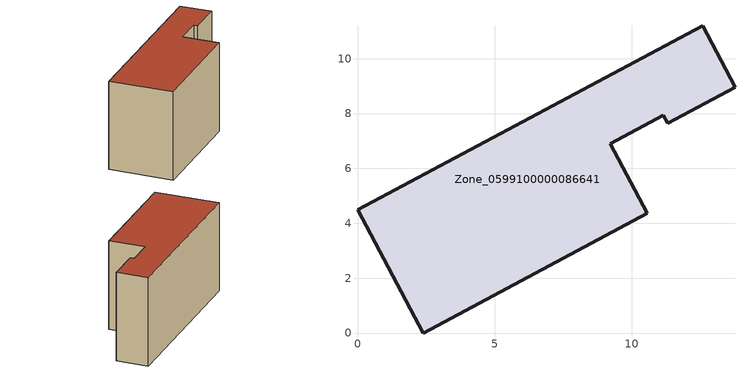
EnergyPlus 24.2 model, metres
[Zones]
Zone_0599100000086641
 floor ground (C_G): 12.58,11.19 13.76,8.96 11.31,7.65 11.15,7.93 9.21,6.89 10.56,4.36 2.4,0 0,4.5 z0
 wall outside (C_F): 2.4,0 10.56,4.36 9.21,6.89 11.15,7.93 11.31,7.65 13.76,8.96 12.58,11.19 0,4.5 2.4,0 z0:7.19
 roof outside (C_R): 12.58,11.19 0,4.5 2.4,0 10.56,4.36 9.21,6.89 11.15,7.93 11.31,7.65 13.76,8.96 z7.19
[BUILDING]
Pand.0599100000086641: North Axis=0; Terrain=City; Loads Convergence Tolerance Value=0.04; Temperature Convergence Tolerance Value=0.4; Solar Distribution=FullExterior; Maximum Number of Warmup Days=25; Minimum Number of Warmup Days=1
[Site:Location]
Rotterdam.The.Hague.AP_ZH_NLD Design_Conditions: Latitude=51.96; Longitude=4.45; Time Zone=1; Elevation=-4.5
[SITE:GROUNDTEMPERATURE:BUILDINGSURFACE]
18, 18, 18, 18, 18, 18, 18, 18, 18, 18, 18, 18
[MATERIAL] Thermal Absorptance=0.9; Solar Absorptance=0.7; Visible Absorptance=0.7
Name | Roughness | Thickness | Conductivity | Density | Specific Heat
G.TI.1975-1991 | MediumSmooth | 0.15 | 0.288461 | 540 | 1210
F.TI.1975-1991 | Rough | 0.3 | 0.230769 | 1920 | 840
R.TI.1975-1991 | MediumRough | 0.2 | 0.153846 | 1500 | 1000
[CONSTRUCTION]
C_G: G.TI.1975-1991
C_F: F.TI.1975-1991
C_R: R.TI.1975-1991
[ZONE]
Zone_0599100000086641: Type=1; Multiplier=1; Ceiling Height=Autocalculate; Volume=Autocalculate; Floor Area=autocalculate; Part of Total Floor Area=Yes
[ZONEINFILTRATION:DESIGNFLOWRATE]
Infil_Zone_0599100000086641: Zone or ZoneList or Space or SpaceList=Zone_0599100000086641; Schedule=AlwaysOn; Design Flow Rate Calculation Method=Flow/Area; Flow Rate per Floor Area=0.003; Constant Term Coefficient=1; Temperature Term Coefficient=0; Velocity Term Coefficient=0; Velocity Squared Term Coefficient=0
[HVACTEMPLATE:ZONE:IDEALLOADSAIRSYSTEM]
Zone_0599100000086641: Maximum Heating Supply Air Temperature=50; Minimum Cooling Supply Air Temperature=13; Maximum Heating Supply Air Humidity Ratio=0.0156; Minimum Cooling Supply Air Humidity Ratio=0.0077; Heating Limit=NoLimit; Cooling Limit=NoLimit; Dehumidification Control Type=ConstantSensibleHeatRatio; Cooling Sensible Heat Ratio=0.7; Dehumidification Setpoint=60; Humidification Control Type=None; Humidification Setpoint=30; Outdoor Air Method=None; Outdoor Air Flow Rate per Person=0.00944; Outdoor Air Flow Rate per Zone Floor Area=0; Outdoor Air Flow Rate per Zone=0; Demand Controlled Ventilation Type=None; Outdoor Air Economizer Type=NoEconomizer; Heat Recovery Type=None; Sensible Heat Recovery Effectiveness=0.7; Latent Heat Recovery Effectiveness=0.65
[ZONECONTROL:THERMOSTAT]
ThermostatControl_Zone_0599100000086641: Zone or ZoneList=Zone_0599100000086641; Control Type Schedule=DualSetpointControlType; Control 1=Thermostat_Zone_0599100000086641; Temperature Difference Between Cutout And Setpoint=0
[THERMOSTATSETPOINT:DUALSETPOINT]
Thermostat_Zone_0599100000086641: Heating Setpoint Temperature Schedule=HeatingSetpoint_Zone_0599100000086641; Cooling Setpoint Temperature Schedule=CoolingSetpoint_Zone_0599100000086641
[SCHEDULE:COMPACT]
HeatingSetpoint_Zone_0599100000086641: Through: 12/31, For: AllDays, Until: 24:00, 21
CoolingSetpoint_Zone_0599100000086641: Through: 12/31, For: AllDays, Until: 24:00, 24
DualSetpointControlType: Through: 12/31, For: AllDays, Until: 24:00, 4
AlwaysOn: Through: 12/31, For: AllDays, Until: 24:00, 1
